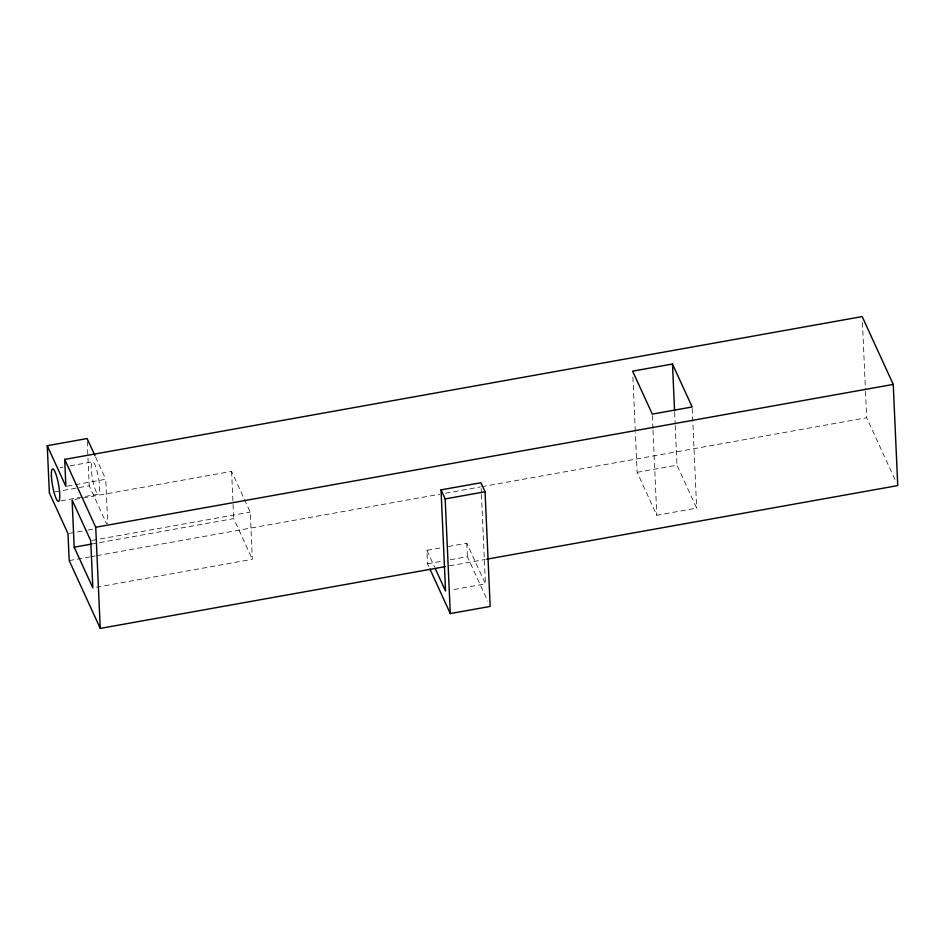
<?xml version="1.0" encoding="UTF-8"?>
<svg xmlns="http://www.w3.org/2000/svg" width="945" height="945" viewBox="0 0 945 945"><rect width="100%" height="100%" fill="white"/><g stroke="black" fill="none" stroke-linecap="round" stroke-linejoin="round"><path stroke-width="0.71" stroke-dasharray="4.72 3.54" d="M60.078 467.657L62.925 467.137M70.048 465.861L92.834 461.786M67.308 486.143L105.757 479.257L107.742 523.601M55.058 491.884L77.833 487.809M79.262 487.549L89.232 485.765L106.667 523.837M60.988 500.826L98.02 494.188A16.49 3.059 79.8 0 0 96.969 470.834A16.49 3.059 79.8 0 0 91.287 468.944A16.49 3.059 79.8 0 0 98.02 494.188M74.998 499.444L231.596 471.39L250.224 512.095L252.339 559.31L94.287 587.613M69.41 533.358L86.503 530.287M87.92 530.039L95.043 528.763M92.173 540.398L250.224 512.095M91.594 544.06L233.698 518.604L252.339 559.31M69.198 560.586L89.527 556.948M90.98 556.688L95.339 555.908M96.792 555.648L439.614 494.247M445.426 493.207L480.296 486.958M481.749 486.699L866.695 417.749L895.317 480.261M637.131 472.323L676.998 465.188L696.666 508.138L656.799 515.285L637.131 472.323L635.359 432.739M428.723 566.445L427.518 563.822L426.916 550.333L441.161 547.793M448.284 546.517L466.795 543.198L485.423 583.892L451.249 590.011M427.518 563.822L443.181 561.023M450.304 559.747L467.397 556.688L487.774 601.185M449.442 565.878L485.246 559.464M426.916 550.333L434.606 567.13M95.539 456.931L105.757 479.257M862.442 322.446L865.455 389.895M865.514 391.36L866.695 417.749M692.224 408.441L696.666 508.138M674.647 412.398L675.167 424.128M675.238 425.593L676.998 465.188M652.345 415.576L652.936 428.782M652.995 430.247L656.799 515.285M632.878 377.02L635.3 431.274M481.17 488.589L481.371 492.983M481.43 494.459L485.423 583.892M466.795 543.198L467.397 556.688M231.596 471.39L233.698 518.604M87.247 441.421L89.232 485.765"/><path stroke-width="1.42" d="M445.166 566.646L100.253 628.413L69.198 560.586L67.993 533.606L49.353 492.912L47.25 445.697L87.129 438.551L94.937 455.62M47.25 445.697L65.878 486.391L64.685 459.412L862.183 316.587L893.238 384.414L897.75 485.588L486.699 559.204M672.486 364.014L632.618 371.161L652.286 414.111L692.153 406.976L672.486 364.014L674.576 410.933M64.685 459.412L95.728 527.251L893.238 384.414M74.194 547.179L92.834 587.873L90.732 540.658L72.092 499.964L74.194 547.179L91.594 544.06M435.196 568.429L445.544 591.038L441.031 489.864L480.91 482.73L485.057 491.766L490.171 606.43L450.292 613.565L429.916 569.067M441.031 489.864L445.178 498.913L485.057 491.766M445.178 498.913L450.292 613.565M95.728 527.251L100.253 628.413M51.408 476.091A16.49 3.059 79.8 0 0 58.141 501.334A16.49 3.059 79.8 0 0 57.102 477.969A16.49 3.059 79.8 0 0 51.408 476.091"/></g></svg>
